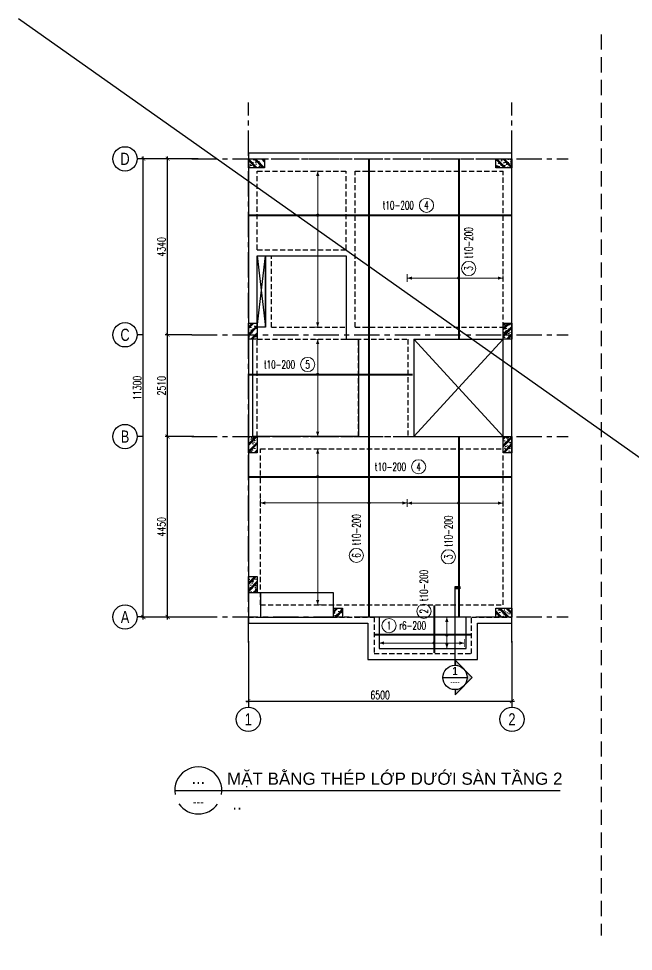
# Model space of a CAD drawing. Header units: millimetres. Extents: x -529861 to -223882, y -171969 to 61504.
# Drawn here: x -472310 to -457153, y -65020 to -42016 of the extents above; entities that cross this region are included whole.
import ezdxf
from ezdxf.enums import TextEntityAlignment as Align

# ---------------------------------------------------------------- set-up
doc = ezdxf.new("R2010")
doc.units = ezdxf.units.MM
doc.header["$LTSCALE"] = 5000
for name, pattern in [('CENTER', [2, 1.25, -0.25, 0.25, -0.25]), ('HIDDEN', [0.375, 0.25, -0.125]), ('HIDDEN2', [0.1875, 0.125, -0.0625])]:
    doc.linetypes.add(name, pattern=pattern)
doc.layers.get('Defpoints').update_dxf_attribs({"color": 143})
for name, color, linetype, lineweight in [('06- General text', 2, 'Continuous', 25), ('07- Note- Hidden', 6, 'HIDDEN2', 25), ('08- Note', 6, 'Continuous', 25), ('kata_dim', 8, 'Continuous', 15), ('KC-COT-HATCH', 13, 'Continuous', 15), ('KC-COT-NETCAT', 2, 'Continuous', 30), ('S-hatch', 8, 'Continuous', 5), ('S-text', 2, 'Continuous', 20), ('S-TEXT35', 3, 'Continuous', 30), ('S-Thep duoi', 3, 'HIDDEN2', 40)]:
    doc.layers.add(name, color=color, linetype=linetype, lineweight=lineweight)
for name, color, linetype in [('KC ICC-COTVACH', 3, 'Continuous'), ('KCS_AXIS', 18, 'CENTER'), ('KCS_BORDER', 3, 'Continuous'), ('KCS_CHI', 1, 'Continuous'), ('KCS_DIM', 1, 'Continuous'), ('KCS_HIDDEN', 8, 'HIDDEN'), ('KCS_SSD', 146, 'Continuous'), ('KCS_TEXT', 2, 'Continuous')]:
    doc.layers.add(name, color=color, linetype=linetype)
doc.layers.add('KCS_Plotter', color=11, linetype='Continuous', plot=False)
doc.styles.add('.VnArialH', font='')
doc.styles.add('Brief text', font='')
doc.styles.add('General text 1', font='')
doc.styles.add('s-text', font='vnsimli.shx', dxfattribs={"width": 0.7})
doc.styles.add('style1', font='arial.ttf', dxfattribs={"width": 0.75})
doc.styles.add('VNAVANTH', font='')
doc.styles.add('vnsimpli', font='vnsimli.shx', dxfattribs={"width": 0.65})
doc.styles.get('.VnArialH').set_extended_font_data('.VnArialH')
doc.styles.get('Brief text').set_extended_font_data('.VnHelvetInsH', bold=True)
doc.styles.get('General text 1').set_extended_font_data('.VnAvantH')
doc.styles.get('VNAVANTH').set_extended_font_data('.VnAvantH')
doc.dimstyles.new('1-100s', dxfattribs={"dimtxt": 200, "dimasz": 100, "dimexe": 60, "dimexo": 0, "dimgap": 50, "dimtad": 1, "dimdec": 0, "dimzin": 0, "dimdsep": 46, "dimtxsty": 's-text', "dimblk1": 'ARCHTICK', "dimblk2": 'ARCHTICK', "dimsah": 1, "dimcen": 80, "dimdle": 60, "dimclrd": 9, "dimclre": 9, "dimclrt": 2, "dimadec": 0, "dimazin": 0, "dimtfac": 0.0001, "dimtdec": 0, "dimtix": 1, "dimtmove": 1, "dimatfit": 3, "dimldrblk": 'ARCHTICK', "dimfxl": 200, "dimtolj": 1, "dimtzin": 0, "dimarcsym": 0})

# ---------------------------------------------------------------- blocks, each defined once
blk = doc.blocks.new('*U496')
h = blk.add_hatch(color=6)
edge = h.paths.add_edge_path()
edge.add_arc((16.94, 0), 0.3, 0, 360)
at = {"ltscale": 0.2}
for p, q in [((0, 0), (-30.81, 0)), ((33.89, 0), (0, 0))]:
    blk.add_line(p, q, dxfattribs=at)
at = {"layer": 'kata_dim'}
for points in [[(15.94, 10.89, 0.2, 0.2, 0), (17.94, 10.89, 0, 0, 0)], [(15.94, -27.61, 0.2, 0.2, 0), (17.94, -27.61, 0, 0, 0)]]:
    blk.add_lwpolyline(points, format="xyseb", dxfattribs=at)
blk.add_circle((-9.89, 2.45), 1.75, dxfattribs=at)
at = {"layer": 'kata_dim', "color": 6}
blk.add_circle((16.94, 0), 0.3, dxfattribs=at)
at = {"layer": 'kata_dim'}
for points in [[(16.54, 9.69), (16.94, 10.89), (17.34, 9.69)], [(16.54, -26.41), (16.94, -27.61), (17.34, -26.41)]]:
    blk.add_solid(points, dxfattribs=at)
at = {"layer": 'S-hatch', "ltscale": 1.5}
for q in [(16.94, 10.89), (16.94, -27.61)]:
    blk.add_line((16.94, 0), q, dxfattribs=at)
at = {"layer": 'S-text', "style": 'vnsimpli', "width": 0.65}
blk.add_attdef('KHT', text='', height=2, dxfattribs=at).set_placement((-9.89, 2.45), align=Align.MIDDLE_CENTER)
blk.add_attdef('DKT', (-7.39, 1.44), '', height=2, dxfattribs=at)
blk = doc.blocks.new('*U489')
h = blk.add_hatch(color=6)
edge = h.paths.add_edge_path()
edge.add_arc((16.94, 0), 0.3, 0, 360)
at = {"ltscale": 0.2}
for p, q in [((0, 0), (-6.46, 0)), ((33.89, 0), (0, 0))]:
    blk.add_line(p, q, dxfattribs=at)
at = {"layer": 'kata_dim'}
for points in [[(15.94, 8.67, 0.2, 0.2, 0), (17.94, 8.67, 0, 0, 0)], [(15.94, -15.33, 0.2, 0.2, 0), (17.94, -15.33, 0, 0, 0)]]:
    blk.add_lwpolyline(points, format="xyseb", dxfattribs=at)
blk.add_circle((19.41, 2.45), 1.75, dxfattribs=at)
at = {"layer": 'kata_dim', "color": 6}
blk.add_circle((16.94, 0), 0.3, dxfattribs=at)
at = {"layer": 'kata_dim'}
for points in [[(16.54, 7.47), (16.94, 8.67), (17.34, 7.47)], [(16.54, -14.13), (16.94, -15.33), (17.34, -14.13)]]:
    blk.add_solid(points, dxfattribs=at)
at = {"layer": 'S-hatch', "ltscale": 1.5}
for q in [(16.94, 8.67), (16.94, -15.33)]:
    blk.add_line((16.94, 0), q, dxfattribs=at)
at = {"layer": 'S-text', "style": 'vnsimpli', "width": 0.65}
blk.add_attdef('KHT', text='', height=2, dxfattribs=at).set_placement((19.41, 2.45), align=Align.MIDDLE_CENTER)
blk.add_attdef('DKT', (21.91, 1.44), '', height=2, dxfattribs=at)
blk = doc.blocks.new('*U498')
h = blk.add_hatch(color=6)
edge = h.paths.add_edge_path()
edge.add_arc((16.94, 0), 0.3, 0, 360)
at = {"ltscale": 0.2}
for p, q in [((0, 0), (-30.81, 0)), ((33.89, 0), (0, 0))]:
    blk.add_line(p, q, dxfattribs=at)
at = {"layer": 'kata_dim'}
for points in [[(15.94, 6.89, 0.2, 0.2, 0), (17.94, 6.89, 0, 0, 0)], [(15.94, -31.61, 0.2, 0.2, 0), (17.94, -31.61, 0, 0, 0)]]:
    blk.add_lwpolyline(points, format="xyseb", dxfattribs=at)
blk.add_circle((-7.95, 2.45), 1.75, dxfattribs=at)
at = {"layer": 'kata_dim', "color": 6}
blk.add_circle((16.94, 0), 0.3, dxfattribs=at)
at = {"layer": 'kata_dim'}
for points in [[(16.54, 5.69), (16.94, 6.89), (17.34, 5.69)], [(16.54, -30.41), (16.94, -31.61), (17.34, -30.41)]]:
    blk.add_solid(points, dxfattribs=at)
at = {"layer": 'S-hatch', "ltscale": 1.5}
for q in [(16.94, 6.89), (16.94, -31.61)]:
    blk.add_line((16.94, 0), q, dxfattribs=at)
at = {"layer": 'S-text', "style": 'vnsimpli', "width": 0.65}
blk.add_attdef('KHT', text='', height=2, dxfattribs=at).set_placement((-7.95, 2.45), align=Align.MIDDLE_CENTER)
blk.add_attdef('DKT', (-5.46, 1.44), '', height=2, dxfattribs=at)
blk = doc.blocks.new('*U497')
h = blk.add_hatch(color=6)
edge = h.paths.add_edge_path()
edge.add_arc((4.63, 0), 0.3, 0, 360)
at = {"ltscale": 0.2}
for p, q in [((0, 0), (-10.31, 0)), ((33.89, 0), (0, 0))]:
    blk.add_line(p, q, dxfattribs=at)
at = {"layer": 'kata_dim'}
for points in [[(3.63, 10.89, 0.2, 0.2, 0), (5.63, 10.89, 0, 0, 0)], [(3.63, -12.73, 0.2, 0.2, 0), (5.63, -12.73, 0, 0, 0)]]:
    blk.add_lwpolyline(points, format="xyseb", dxfattribs=at)
blk.add_circle((7, 2.45), 1.75, dxfattribs=at)
at = {"layer": 'kata_dim', "color": 6}
blk.add_circle((4.63, 0), 0.3, dxfattribs=at)
at = {"layer": 'kata_dim'}
for points in [[(4.23, 9.69), (4.63, 10.89), (5.03, 9.69)], [(4.23, -11.53), (4.63, -12.73), (5.03, -11.53)]]:
    blk.add_solid(points, dxfattribs=at)
at = {"layer": 'S-hatch', "ltscale": 1.5}
for q in [(4.63, 10.89), (4.63, -12.73)]:
    blk.add_line((4.63, 0), q, dxfattribs=at)
at = {"layer": 'S-text', "style": 'vnsimpli', "width": 0.65}
blk.add_attdef('KHT', text='', height=2, dxfattribs=at).set_placement((7, 2.45), align=Align.MIDDLE_CENTER)
blk.add_attdef('DKT', (9.49, 1.44), '', height=2, dxfattribs=at)
blk = doc.blocks.new('*U490')
h = blk.add_hatch(color=6)
edge = h.paths.add_edge_path()
edge.add_arc((-50.84, 0), 0.3, 0, 360)
at = {"ltscale": 0.2}
for p, q in [((0, 0), (-78.81, 0)), ((33.89, 0), (0, 0))]:
    blk.add_line(p, q, dxfattribs=at)
at = {"layer": 'kata_dim'}
for points in [[(-51.84, 9.4, 0.2, 0.2, 0), (-49.84, 9.4, 0, 0, 0)], [(-51.84, -26.75, 0.2, 0.2, 0), (-49.84, -26.75, 0, 0, 0)]]:
    blk.add_lwpolyline(points, format="xyseb", dxfattribs=at)
at = {"layer": 'kata_dim', "color": 6}
blk.add_circle((-50.84, 0), 0.3, dxfattribs=at)
at = {"layer": 'kata_dim'}
blk.add_circle((-63.78, -3.11), 1.75, dxfattribs=at)
for points in [[(-51.24, 8.2), (-50.84, 9.4), (-50.44, 8.2)], [(-51.24, -25.55), (-50.84, -26.75), (-50.44, -25.55)]]:
    blk.add_solid(points, dxfattribs=at)
at = {"layer": 'S-hatch', "ltscale": 1.5}
for q in [(-50.84, 9.4), (-50.84, -26.75)]:
    blk.add_line((-50.84, 0), q, dxfattribs=at)
at = {"layer": 'S-text', "style": 'vnsimpli', "width": 0.65}
blk.add_attdef('KHT', text='', height=2, dxfattribs=at).set_placement((-63.78, -3.11), align=Align.MIDDLE_CENTER)
blk.add_attdef('DKT', (-61.29, -4.11), '', height=2, dxfattribs=at)
blk = doc.blocks.new('*U495')
h = blk.add_hatch(color=6)
edge = h.paths.add_edge_path()
edge.add_arc((13.63, 0), 0.3, 0, 360)
at = {"ltscale": 0.2}
for p, q in [((0, 0), (-14.31, 0)), ((29.89, 0), (0, 0))]:
    blk.add_line(p, q, dxfattribs=at)
at = {"layer": 'kata_dim'}
for points in [[(12.63, 10.89, 0.2, 0.2, 0), (14.63, 10.89, 0, 0, 0)], [(12.63, -12.73, 0.2, 0.2, 0), (14.63, -12.73, 0, 0, 0)]]:
    blk.add_lwpolyline(points, format="xyseb", dxfattribs=at)
at = {"layer": 'kata_dim', "color": 6}
blk.add_circle((13.63, 0), 0.3, dxfattribs=at)
at = {"layer": 'kata_dim'}
blk.add_circle((0.38, -2.55), 1.75, dxfattribs=at)
for points in [[(13.23, 9.69), (13.63, 10.89), (14.03, 9.69)], [(13.23, -11.53), (13.63, -12.73), (14.03, -11.53)]]:
    blk.add_solid(points, dxfattribs=at)
at = {"layer": 'S-hatch', "ltscale": 1.5}
for q in [(13.63, 10.89), (13.63, -12.73)]:
    blk.add_line((13.63, 0), q, dxfattribs=at)
at = {"layer": 'S-text', "style": 'vnsimpli', "width": 0.65}
blk.add_attdef('KHT', text='', height=2, dxfattribs=at).set_placement((0.38, -2.55), align=Align.MIDDLE_CENTER)
blk.add_attdef('DKT', (2.87, -3.55), '', height=2, dxfattribs=at)
blk = doc.blocks.new('*U517')
at = {"layer": '08- Note'}
blk.add_hatch(color=256, dxfattribs=at).paths.add_polyline_path([(0, 43.76), (0, 44.84), (2.4, 44.84), (2.4, 43.76)])
h = blk.add_hatch(color=256, dxfattribs=at)
h.paths.add_polyline_path([(8.49, 0), (4.24, -4.24, 0.198912), (6, 0, 0.198912), (4.24, 4.24)])
h.paths.add_polyline_path([(0, -8.49), (0, -6, 0.198912), (4.24, -4.24)])
h.paths.add_polyline_path([(4.24, 4.24, 0.198912), (0, 6), (0, 8.49)])
at = {"ltscale": 500}
blk.add_line((0, 6), (0, 44.84), dxfattribs=at)
at = {"layer": '08- Note'}
blk.add_line((-6, 0), (6, 0), dxfattribs=at)
blk.add_lwpolyline([(0, 43.76), (0, 44.84), (2.4, 44.84), (2.4, 43.76)], close=True, dxfattribs=at)
blk.add_lwpolyline([(0, -6), (0, -8.49), (8.49, 0), (0, 8.49), (0, 6)], dxfattribs=at)
blk.add_circle((0, 0), 6, dxfattribs=at)
at = {"layer": '06- General text', "style": 'Brief text', "width": 0.8}
blk.add_attdef('VIEW-NUMBER', text='', height=4, dxfattribs=at).set_placement((0, 0), align=Align.BOTTOM_CENTER)
at = {"layer": '06- General text', "style": 'General text 1', "width": 0.8}
blk.add_attdef('SHEET-NUMBER', text='', height=2.5, dxfattribs=at).set_placement((0, -0.87), align=Align.TOP_CENTER)
blk = doc.blocks.new('*U513')
blk.add_line((1, 0), (148.84, 0))
for major_axis, start_param, end_param in [((9.04, 0), -0.176637, 3.316767), ((-9.04, 0.01), 0.612827, 2.529211)]:
    blk.add_ellipse((10.04, 0), major_axis=major_axis, ratio=1, start_param=start_param, end_param=end_param)
at = {"layer": 'S-TEXT35', "style": 'VNAVANTH'}
for tag, p in [('VIET_NAME', (21.64, 3.33)), ('ENGLISH_NAME', (21.64, -7.83))]:
    blk.add_attdef(tag, p, '', height=5, dxfattribs=at)
for tag, height, p in [('VIEW-NUMBER', 5, (10.04, 1.5)), ('SHEET_NUMBER', 2.5, (10.04, -5))]:
    blk.add_attdef(tag, text='', height=height, dxfattribs=at).set_placement(p, align=Align.CENTER)
blk = doc.blocks.new('*U935')
at = {"layer": 'KC-COT-HATCH'}
h = blk.add_hatch(dxfattribs=at)
h.set_pattern_fill('CHAU-02', color=256, scale=30, pattern_type=2)
h.set_pattern_definition([(50, (-758.44, -466.9), (215.178, -18.826), [22.5, -247.5]), (355, (-758.44, -466.9), (-41.625, 225.658), [18, -198]), (100.451, (-740.51, -468.47), (173.553, 206.83), [19.122, -210.343]), (46.184, (-758.44, -406.9), (320.17, -49.656), [33.75, -371.25]), (96.636, (-731.76, -411.04), (280.4, 292.24), [28.68, -315.514]), (351.184, (-758.44, -406.9), (280.4, 292.24), [27, -297]), (21, (-728.44, -421.9), (179.072, -120.786), [22.5, -247.5]), (226, (-728.44, -421.9), (201.565, -109.66), [18, -198]), (71.451, (-713.52, -431.97), (252.067, 96.76), [19.122, -210.343]), (67.5, (-758.44, -466.9), (-46.775, 88.3123), [0, -195.6, 0, -201, 0, -198.75]), (4.5, (-758.44, -466.9), (85.005, 114.031), [0, -114.6, 0, -191.1, 0, -75.75]), (327.5, (-825.34, -466.9), (160.147, -6.7665), [0, -75, 0, -234, 0, -310.5]), (317.5, (-855.34, -466.9), (174.956, 30.031), [0, -97.5, 0, -155.4, 0, -220.5]), (315, (-758.44, -466.9), (90.156, 90.156), []), (315, (-758.44, -430.15), (90.156, 90.156), [])])
h.paths.add_polyline_path([(-110, 200), (-110, -200), (110, -200), (110, 200)])
at = {"layer": 'KC-COT-NETCAT'}
blk.add_lwpolyline([(-110, -200), (110, -200), (110, 200), (-110, 200)], close=True, dxfattribs=at)
blk = doc.blocks.new('_ArchTick')
at = {"color": 0, "linetype": 'ByBlock', "const_width": 0.15}
blk.add_lwpolyline([(-0.5, -0.5), (0.5, 0.5)], dxfattribs=at)
blk = doc.blocks.new('*D1159')
at = {"layer": 'Defpoints', "color": 0, "ltscale": 1500, "transparency": 16777216}
for p in [(-30105, -46736), (-23605, -46736), (-23605, -48212)]:
    blk.add_point(p, dxfattribs=at)
at = {"layer": 'KCS_DIM', "color": 9, "lineweight": -2, "ltscale": 1500, "transparency": 16777216}
for p, q in [((-30105, -46736), (-30105, -48272)), ((-23605, -46736), (-23605, -48272)), ((-30165, -48212), (-23545, -48212))]:
    blk.add_line(p, q, dxfattribs=at)
at = {"layer": 'KCS_DIM', "color": 9, "lineweight": -2, "ltscale": 1500, "transparency": 16777216, "xscale": 100, "yscale": 100, "zscale": 100, "rotation": 180}
blk.add_blockref('_ArchTick', (-30105, -48212), dxfattribs=at)
at = {"layer": 'KCS_DIM', "color": 9, "lineweight": -2, "ltscale": 1500, "transparency": 16777216, "xscale": 100, "yscale": 100, "zscale": 100}
blk.add_blockref('_ArchTick', (-23605, -48212), dxfattribs=at)
at = {"layer": 'KCS_DIM', "color": 2, "ltscale": 1500, "transparency": 16777216, "insert": (-26855, -48062), "char_height": 200, "attachment_point": 5, "style": 's-text'}
blk.add_mtext('\\A1;6500', dxfattribs=at)
blk = doc.blocks.new('*D1160')
at = {"layer": 'Defpoints', "color": 0, "ltscale": 1500, "transparency": 16777216}
for p in [(-32095, -41688), (-31449, -41688), (-31412, -46138)]:
    blk.add_point(p, dxfattribs=at)
at = {"layer": 'KCS_DIM', "color": 9, "lineweight": -2, "ltscale": 1500, "transparency": 16777216}
for p, q in [((-32095, -46198), (-32095, -41628)), ((-31449, -41688), (-32155, -41688)), ((-31412, -46138), (-32155, -46138))]:
    blk.add_line(p, q, dxfattribs=at)
at = {"layer": 'KCS_DIM', "color": 9, "lineweight": -2, "ltscale": 1500, "transparency": 16777216, "xscale": 100, "yscale": 100, "zscale": 100}
for p, rotation in [((-32095, -41688), 90), ((-32095, -46138), 270)]:
    blk.add_blockref('_ArchTick', p, dxfattribs=dict(at, rotation=rotation))
at = {"layer": 'KCS_DIM', "color": 2, "ltscale": 1500, "transparency": 16777216, "insert": (-32245, -43913), "char_height": 200, "attachment_point": 5, "rotation": 90, "style": 's-text'}
blk.add_mtext('\\A1;4450', dxfattribs=at)
blk = doc.blocks.new('*D1161')
at = {"layer": 'Defpoints', "color": 0, "ltscale": 1500, "transparency": 16777216}
for p in [(-32095, -39178), (-31495, -39178), (-31449, -41688)]:
    blk.add_point(p, dxfattribs=at)
at = {"layer": 'KCS_DIM', "color": 9, "lineweight": -2, "ltscale": 1500, "transparency": 16777216}
for p, q in [((-31495, -39178), (-32155, -39178)), ((-32095, -41748), (-32095, -39118)), ((-31449, -41688), (-32155, -41688))]:
    blk.add_line(p, q, dxfattribs=at)
at = {"layer": 'KCS_DIM', "color": 9, "lineweight": -2, "ltscale": 1500, "transparency": 16777216, "xscale": 100, "yscale": 100, "zscale": 100}
for p, rotation in [((-32095, -39178), 90), ((-32095, -41688), 270)]:
    blk.add_blockref('_ArchTick', p, dxfattribs=dict(at, rotation=rotation))
at = {"layer": 'KCS_DIM', "color": 2, "ltscale": 1500, "transparency": 16777216, "insert": (-32245, -40433), "char_height": 200, "attachment_point": 5, "rotation": 90, "style": 's-text'}
blk.add_mtext('\\A1;2510', dxfattribs=at)
blk = doc.blocks.new('*D1162')
at = {"layer": 'Defpoints', "color": 0, "ltscale": 1500, "transparency": 16777216}
for p in [(-32095, -34838), (-31346, -34838), (-31495, -39178)]:
    blk.add_point(p, dxfattribs=at)
at = {"layer": 'KCS_DIM', "color": 9, "lineweight": -2, "ltscale": 1500, "transparency": 16777216}
for p, q in [((-31346, -34838), (-32155, -34838)), ((-32095, -39238), (-32095, -34778)), ((-31495, -39178), (-32155, -39178))]:
    blk.add_line(p, q, dxfattribs=at)
at = {"layer": 'KCS_DIM', "color": 9, "lineweight": -2, "ltscale": 1500, "transparency": 16777216, "xscale": 100, "yscale": 100, "zscale": 100}
for p, rotation in [((-32095, -34838), 90), ((-32095, -39178), 270)]:
    blk.add_blockref('_ArchTick', p, dxfattribs=dict(at, rotation=rotation))
at = {"layer": 'KCS_DIM', "color": 2, "ltscale": 1500, "transparency": 16777216, "insert": (-32245, -37008), "char_height": 200, "attachment_point": 5, "rotation": 90, "style": 's-text'}
blk.add_mtext('\\A1;4340', dxfattribs=at)
blk = doc.blocks.new('*D1163')
at = {"layer": 'Defpoints', "color": 0, "ltscale": 1500, "transparency": 16777216}
for p in [(-32695, -34838), (-31495, -34838), (-31495, -46138)]:
    blk.add_point(p, dxfattribs=at)
at = {"layer": 'KCS_DIM', "color": 9, "lineweight": -2, "ltscale": 1500, "transparency": 16777216}
for p, q in [((-31495, -34838), (-32755, -34838)), ((-32695, -46198), (-32695, -34778)), ((-31495, -46138), (-32755, -46138))]:
    blk.add_line(p, q, dxfattribs=at)
at = {"layer": 'KCS_DIM', "color": 9, "lineweight": -2, "ltscale": 1500, "transparency": 16777216, "xscale": 100, "yscale": 100, "zscale": 100}
for p, rotation in [((-32695, -34838), 90), ((-32695, -46138), 270)]:
    blk.add_blockref('_ArchTick', p, dxfattribs=dict(at, rotation=rotation))
at = {"layer": 'KCS_DIM', "color": 2, "ltscale": 1500, "transparency": 16777216, "insert": (-32845, -40488), "char_height": 200, "attachment_point": 5, "rotation": 90, "style": 's-text'}
blk.add_mtext('\\A1;11300', dxfattribs=at)
blk = doc.blocks.new('*U10')
at = {"layer": 'KC-COT-HATCH'}
h = blk.add_hatch(dxfattribs=at)
h.set_pattern_fill('CHAU-02', color=256, scale=30, pattern_type=2)
h.set_pattern_definition([(50, (-758.44, -556.9), (215.178, -18.826), [22.5, -247.5]), (355, (-758.44, -556.9), (-41.625, 225.658), [18, -198]), (100.451, (-740.51, -558.47), (173.553, 206.83), [19.122, -210.343]), (46.184, (-758.44, -496.9), (320.17, -49.656), [33.75, -371.25]), (96.636, (-731.76, -501.04), (280.4, 292.24), [28.68, -315.514]), (351.184, (-758.44, -496.9), (280.4, 292.24), [27, -297]), (21, (-728.44, -511.9), (179.072, -120.786), [22.5, -247.5]), (226, (-728.44, -511.9), (201.565, -109.66), [18, -198]), (71.451, (-713.52, -521.97), (252.067, 96.76), [19.122, -210.343]), (67.5, (-758.44, -556.9), (-46.775, 88.3123), [0, -195.6, 0, -201, 0, -198.75]), (4.5, (-758.44, -556.9), (85.005, 114.031), [0, -114.6, 0, -191.1, 0, -75.75]), (327.5, (-825.34, -556.9), (160.147, -6.7665), [0, -75, 0, -234, 0, -310.5]), (317.5, (-855.34, -556.9), (174.956, 30.031), [0, -97.5, 0, -155.4, 0, -220.5]), (315, (-758.44, -556.9), (90.156, 90.156), []), (315, (-758.44, -520.15), (90.156, 90.156), [])])
h.paths.add_polyline_path([(-110, 110), (-110, -110), (110, -110), (110, 110)])
at = {"layer": 'KC-COT-NETCAT'}
blk.add_lwpolyline([(-110, -110), (110, -110), (110, 110), (-110, 110)], close=True, dxfattribs=at)
blk = doc.blocks.new('*U511')
h = blk.add_hatch(color=6)
edge = h.paths.add_edge_path()
edge.add_arc((10.39, 0), 0.3, 0, 360)
at = {"ltscale": 0.2}
for p, q in [((0, 0), (-7.41, 0)), ((16.29, 0), (0, 0))]:
    blk.add_line(p, q, dxfattribs=at)
at = {"layer": 'kata_dim'}
for points in [[(9.39, 4.42, 0.2, 0.2, 0), (11.39, 4.42, 0, 0, 0)], [(9.39, -3.33, 0.2, 0.2, 0), (11.39, -3.33, 0, 0, 0)]]:
    blk.add_lwpolyline(points, format="xyseb", dxfattribs=at)
blk.add_circle((-3.87, 2.3), 1.75, dxfattribs=at)
at = {"layer": 'kata_dim', "color": 6}
blk.add_circle((10.39, 0), 0.3, dxfattribs=at)
at = {"layer": 'kata_dim'}
for points in [[(9.99, 3.22), (10.39, 4.42), (10.79, 3.22)], [(9.99, -2.13), (10.39, -3.33), (10.79, -2.13)]]:
    blk.add_solid(points, dxfattribs=at)
at = {"layer": 'S-hatch', "ltscale": 1.5}
for q in [(10.39, 4.42), (10.39, -3.33)]:
    blk.add_line((10.39, 0), q, dxfattribs=at)
at = {"layer": 'S-text', "style": 'vnsimpli', "width": 0.65}
blk.add_attdef('KHT', text='', height=2, dxfattribs=at).set_placement((-3.87, 2.3), align=Align.MIDDLE_CENTER)
blk.add_attdef('DKT', (-1.38, 1.3), '', height=2, dxfattribs=at)
blk = doc.blocks.new('*U512')
h = blk.add_hatch(color=6)
edge = h.paths.add_edge_path()
edge.add_arc((-2.44, 0), 0.3, 0, 360)
at = {"ltscale": 0.2}
for p, q in [((0, 0), (-4.87, 0)), ((6.83, 0), (0, 0))]:
    blk.add_line(p, q, dxfattribs=at)
at = {"layer": 'kata_dim'}
for points in [[(-3.44, 13.55, 0.2, 0.2, 0), (-1.44, 13.55, 0, 0, 0)], [(-3.44, -7.45, 0.2, 0.2, 0), (-1.44, -7.45, 0, 0, 0)]]:
    blk.add_lwpolyline(points, format="xyseb", dxfattribs=at)
blk.add_circle((5.39, 2.51), 1.75, dxfattribs=at)
at = {"layer": 'kata_dim', "color": 6}
blk.add_circle((-2.44, 0), 0.3, dxfattribs=at)
at = {"layer": 'kata_dim'}
for points in [[(-2.84, 12.35), (-2.44, 13.55), (-2.04, 12.35)], [(-2.84, -6.25), (-2.44, -7.45), (-2.04, -6.25)]]:
    blk.add_solid(points, dxfattribs=at)
at = {"layer": 'S-hatch', "ltscale": 1.5}
for q in [(-2.44, 13.55), (-2.44, -7.45)]:
    blk.add_line((-2.44, 0), q, dxfattribs=at)
at = {"layer": 'S-text', "style": 'vnsimpli', "width": 0.65}
blk.add_attdef('KHT', text='', height=2, dxfattribs=at).set_placement((5.39, 2.51), align=Align.MIDDLE_CENTER)
blk.add_attdef('DKT', (7.89, 1.51), '', height=2, dxfattribs=at)
blk = doc.blocks.new('2-LUOI TRUC')
at = {"layer": 'KCS_AXIS', "ltscale": 0.1}
for p, q in [((-30105.3, -46766.5), (-30105.3, -33447.5)), ((-23605.3, -46766.5), (-23605.3, -33447.5)), ((-31495.3, -34837.5), (-22215.3, -34837.5)), ((-31495.3, -39177.5), (-22215.3, -39177.5)), ((-31495.3, -41687.5), (-22215.3, -41687.5)), ((-31495.3, -46137.5), (-22215.3, -46137.5))]:
    blk.add_line(p, q, dxfattribs=at)
at = {"layer": 'KCS_CHI', "ltscale": 1500}
for p, q in [((-32695.3, -34837.5), (-32845.3, -34837.5)), ((-32695.3, -39177.5), (-32845.3, -39177.5)), ((-32695.3, -41687.5), (-32845.3, -41687.5)), ((-32695.3, -46137.5), (-32845.3, -46137.5)), ((-30105.3, -48211.7), (-30105.3, -48361.7)), ((-23605.3, -48211.7), (-23605.3, -48361.7))]:
    blk.add_line(p, q, dxfattribs=at)
for centre in [(-33145.3, -34837.5), (-33145.3, -39177.5), (-33145.3, -41687.5), (-33145.3, -46137.5), (-30105.3, -48661.7), (-23605.3, -48661.7)]:
    blk.add_circle(centre, 300, dxfattribs=at)
at = {"layer": 'KCS_TEXT', "color": 4, "ltscale": 1500, "style": 'style1', "width": 0.75}
for s, p in [('D', (-33145.3, -34837.5)), ('C', (-33145.3, -39177.5)), ('B', (-33145.3, -41687.5)), ('A', (-33145.3, -46137.5)), ('1', (-30105.3, -48661.7)), ('2', (-23605.3, -48661.7))]:
    blk.add_text(s, height=300, dxfattribs=at).set_placement(p, align=Align.MIDDLE_CENTER)
at = {"layer": 'KCS_DIM', "ltscale": 1500}
for base, p1, p2, picture, middle in [((-32695.3, -34837.5), (-31495.3, -46137.5), (-31495.3, -34837.5), '*D1163', (-32845.3, -40487.5)), ((-32095.3, -34837.5), (-31495.3, -39177.5), (-31345.8, -34837.5), '*D1162', (-32245.3, -37007.5)), ((-32095.3, -39177.5), (-31449, -41687.5), (-31495.3, -39177.5), '*D1161', (-32245.3, -40432.5)), ((-32095.3, -41687.5), (-31412.2, -46137.5), (-31449, -41687.5), '*D1160', (-32245.3, -43912.5))]:
    dim = blk.add_linear_dim(base=base, p1=p1, p2=p2, angle=90, dimstyle='1-100s', dxfattribs=at)
    dim.commit()
    dim.dimension.update_dxf_attribs({"geometry": picture, "text_midpoint": middle})
dim = blk.add_linear_dim(base=(-23605.3, -48211.7), p1=(-30105.3, -46735.7), p2=(-23605.3, -46735.7), dimstyle='1-100s', dxfattribs=at)
dim.commit()
dim.dimension.update_dxf_attribs({"geometry": '*D1159', "text_midpoint": (-26855.3, -48061.7)})
blk = doc.blocks.new('2-MBC T2')
at = {"layer": 'KC ICC-COTVACH'}
for name, p, xscale, rotation in [('*U935', (90, 11080), -1.000000000000001, 90), ('*U935', (6190, 11080), -1.000000000000001, 90), ('*U935', (0, 6940), -1, 180), ('*U935', (6280, 6940), -1, 180), ('*U935', (0, 4140), -1, 180), ('*U935', (6280, 4140), -1, 180), ('*U935', (0, 690), -1, 180), ('*U10', (2100, 0), -1, 180), ('*U935', (6190, 0), -1.000000000000001, 90)]:
    blk.add_blockref(name, p, dxfattribs=dict(at, xscale=xscale, rotation=rotation))
at = {"layer": 'KCS_AXIS'}
blk.add_blockref('2-LUOI TRUC', (29995, 46028), dxfattribs=at)
blk = doc.blocks.new('2-MBKC T2')
at = {"layer": 'KCS_BORDER', "ltscale": 1500}
for p, q in [((-110, 260), (6390, 260)), ((6390, -11340), (6390, 260)), ((110, -2280), (2300, -2280)), ((3970, -4340), (3970, -6740)), ((3970, -4340), (6170, -4340)), ((6170, -6740), (6170, -4340)), ((3970, -6740), (6170, -6740))]:
    blk.add_line(p, q, dxfattribs=at)
at = {"layer": 'KCS_BORDER', "linetype": 'ByBlock', "ltscale": 1500}
for p, q in [((110, -2280), (2300, -2280)), ((310, -4040), (310, -2280))]:
    blk.add_line(p, q, dxfattribs=at)
at = {"layer": 'KCS_BORDER', "ltscale": 1500}
for points in [[(-110, 260), (-110, -11340), (2840, -11340), (2840, -12240), (5540, -12240), (5540, -11340), (6390, -11340)], [(2300, -2280), (2300, -4340), (2610, -4340), (2610, -6740), (0, -6740), (0, -4340)], [(190, -10590), (190, -11190), (1990, -11190), (1990, -10590), (-110, -10590)]]:
    blk.add_lwpolyline(points, dxfattribs=at)
for points in [[(310, -4040), (110, -4040), (110, -2280), (310, -2280)], [(5265, -11190), (3115, -11190), (3115, -11965), (5265, -11965)]]:
    blk.add_lwpolyline(points, close=True, dxfattribs=at)
at = {"layer": 'KCS_HIDDEN', "ltscale": 0.1}
for p, q in [((-110, 110), (6390, 110)), ((110, -2130), (110, -190)), ((110, -190), (2300, -190)), ((2300, -2130), (2300, -190)), ((2520, -190), (6170, -190)), ((2520, -4040), (2520, -190)), ((6170, -4040), (6170, -190)), ((110, -2130), (2300, -2130)), ((460, -4040), (460, -2280)), ((460, -4040), (2300, -4040)), ((2520, -4040), (6170, -4040)), ((110, -4340), (3820, -4340)), ((110, -6740), (110, -4340)), ((2610, -6740), (2610, -4340)), ((3820, -4340), (3820, -6740)), ((110, -6740), (2680, -6740)), ((2900, -6740), (3820, -6740)), ((190, -7040), (6170, -7040)), ((190, -10890), (190, -7040)), ((6170, -10890), (6170, -7040)), ((190, -10890), (6170, -10890)), ((-110, -11190), (2990, -11190)), ((5390, -11190), (6390, -11190))]:
    blk.add_line(p, q, dxfattribs=at)
blk.add_lwpolyline([(2990, -11190), (2990, -12090), (5390, -12090), (5390, -11190)], dxfattribs=at)
at = {"layer": 'KCS_SSD', "ltscale": 1500}
for p, q in [((110, -2280), (310, -4040)), ((110, -4040), (310, -2280)), ((3970, -6740), (6170, -4340)), ((3970, -4340), (6170, -6740))]:
    blk.add_line(p, q, dxfattribs=at)
at = {"layer": 'KCS_AXIS', "ltscale": 1500}
blk.add_blockref('2-MBC T2', (0, -11080), dxfattribs=at)

msp = doc.modelspace()

# ---------------------------------------------------------------- linework, layer by layer
at = {"layer": 'KCS_HIDDEN', "ltscale": 0.3}
msp.add_line((-457946.48, -42402.96), (-457946.48, -64632.9), dxfattribs=at)
at = {"layer": 'KCS_Plotter', "linetype": 'ByBlock', "ltscale": 1500}
msp.add_line((-472309.84, -42015.68), (-439778.22, -65020.19), dxfattribs=at)

# ---------------------------------------------------------------- block references
ref = msp.add_blockref('*U513', (-468525.86, -61051.42), dxfattribs=dict(xscale=64.285713, yscale=64.285713, zscale=64.285713))
ref.add_attrib('SHEET_NUMBER', '---', dxfattribs={"layer": 'S-text', "height": 200, "style": 'VNAVANTH'}).set_placement((-467880.42, -61437.14), align=Align.CENTER)
ref.add_attrib('ENGLISH_NAME', '..', (-467042.12, -61524.53), dxfattribs={"layer": 'S-text', "height": 300, "style": '.VnArialH'})
ref.add_attrib('VIET_NAME', 'MÆT B»NG THÐP LíP D¦íI SµN TÇNG 2', (-467172.39, -60911.25), dxfattribs={"layer": 'S-text', "height": 300, "style": '.VnArialH'})
ref.add_attrib('VIEW-NUMBER', '...', dxfattribs={"layer": 'S-text', "height": 300, "style": 'VNAVANTH'}).set_placement((-467880.42, -60890.71), align=Align.CENTER)
at = {"layer": '07- Note- Hidden', "ltscale": 150, "xscale": 50, "yscale": 50, "zscale": 50}
msp.add_blockref('*U517', (-461550.34, -58265.55), dxfattribs=at).add_auto_attribs({'VIEW-NUMBER': '1', 'SHEET-NUMBER': '----'})
at = {"layer": 'KCS_AXIS'}
msp.add_blockref('2-MBKC T2', (-466536.16, -45583.93), dxfattribs=at)
at = {"layer": 'S-Thep duoi'}
ref = msp.add_blockref('*U490', (-463671.55, -48877.54), dxfattribs=dict(at, xscale=100, yscale=-100, zscale=100, rotation=89.99999999999972))
ref.add_attrib('KHT', '6', dxfattribs={"layer": 'S-text', "height": 200, "rotation": 90, "style": 'vnsimpli', "width": 0.65}).set_placement((-463982.51, -55255.62), align=Align.MIDDLE_CENTER)
ref.add_attrib('DKT', 't10-200', (-463882.55, -55006.19), dxfattribs={"layer": 'S-text', "height": 200, "rotation": 90, "style": 'vnsimpli', "width": 0.65})
ref = msp.add_blockref('*U497', (-461457.73, -48877.54), dxfattribs=dict(at, xscale=100, yscale=-100, zscale=100, rotation=89.99999999999972))
ref.add_attrib('KHT', '3', dxfattribs={"layer": 'S-text', "height": 200, "rotation": 90, "style": 'vnsimpli', "width": 0.65}).set_placement((-461213.23, -48177.95), align=Align.MIDDLE_CENTER)
ref.add_attrib('DKT', 't10-200', (-461113.27, -47928.52), dxfattribs={"layer": 'S-text', "height": 200, "rotation": 90, "style": 'vnsimpli', "width": 0.65})
ref = msp.add_blockref('*U496', (-463242.55, -46863.26), dxfattribs=dict(at, xscale=100, yscale=-100, zscale=100, rotation=179.9999999999997))
ref.add_attrib('KHT', '4', dxfattribs={"layer": 'S-text', "height": 200, "rotation": 360, "style": 'vnsimpli', "width": 0.65}).set_placement((-462253.76, -46618.76), align=Align.MIDDLE_CENTER)
ref.add_attrib('DKT', 't10-200', (-463332.72, -46718.8), dxfattribs={"layer": 'S-text', "height": 200, "rotation": 360, "style": 'vnsimpli', "width": 0.65})
ref = msp.add_blockref('*U489', (-463242.55, -50790.84), dxfattribs=dict(at, xscale=100, yscale=-100, zscale=100, rotation=179.9999999999997))
ref.add_attrib('KHT', '5', dxfattribs={"layer": 'S-text', "height": 200, "rotation": 360, "style": 'vnsimpli', "width": 0.65}).set_placement((-465184, -50546.34), align=Align.MIDDLE_CENTER)
ref.add_attrib('DKT', 't10-200', (-466262.95, -50646.38), dxfattribs={"layer": 'S-text', "height": 200, "rotation": 360, "style": 'vnsimpli', "width": 0.65})
ref = msp.add_blockref('*U495', (-461457.73, -55327.54), dxfattribs=dict(at, xscale=100, yscale=-100, zscale=100, rotation=89.99999999999972))
ref.add_attrib('KHT', '3', dxfattribs={"layer": 'S-text', "height": 200, "rotation": 90, "style": 'vnsimpli', "width": 0.65}).set_placement((-461712.95, -55289.69), align=Align.MIDDLE_CENTER)
ref.add_attrib('DKT', 't10-200', (-461613, -55040.26), dxfattribs={"layer": 'S-text', "height": 200, "rotation": 90, "style": 'vnsimpli', "width": 0.65})
ref = msp.add_blockref('*U498', (-463242.55, -53313.26), dxfattribs=dict(at, xscale=100, yscale=-100, zscale=100, rotation=179.9999999999997))
ref.add_attrib('KHT', '4', dxfattribs={"layer": 'S-text', "height": 200, "rotation": 360, "style": 'vnsimpli', "width": 0.65}).set_placement((-462447.49, -53068.76), align=Align.MIDDLE_CENTER)
ref.add_attrib('DKT', 't10-200', (-463526.44, -53168.8), dxfattribs={"layer": 'S-text', "height": 200, "rotation": 360, "style": 'vnsimpli', "width": 0.65})
at = {"layer": 'S-Thep duoi', "xscale": -100, "yscale": -100, "zscale": 100}
for name, p, rotation, values in [('*U512', (-462066.27, -57171.66), 270, {'KHT': '2', 'DKT': 't10-200'}), ('*U511', (-462789.76, -57215.71), 180, {'KHT': '1', 'DKT': 'r6-200'})]:
    msp.add_blockref(name, p, dxfattribs=dict(at, rotation=rotation)).add_auto_attribs(values)

doc.saveas('drawing.dxf')
